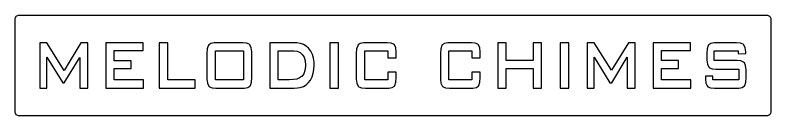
# Model space of a CAD drawing. Header units: inches. Extents: x 648 to 3272, y 480 to 1426.
# Drawn here: x 2613.3 to 2792.8, y 904.9 to 928.9 of the extents above; entities that cross this region are included whole.
import ezdxf

# ---------------------------------------------------------------- set-up
doc = ezdxf.new("R2010")
doc.units = ezdxf.units.IN
doc.header["$MEASUREMENT"] = 0

msp = doc.modelspace()

# ---------------------------------------------------------------- linework, layer by layer
at = {"color": 4}
msp.add_lwpolyline([(2614.31, 928.89), (2791.81, 928.89, -0.414214), (2792.81, 927.89), (2792.81, 905.89, -0.414214), (2791.81, 904.89), (2614.31, 904.89, -0.414214), (2613.31, 905.89), (2613.31, 927.89, -0.414214)], format="xyb", close=True, dxfattribs=at)
at = {"color": 2, "linetype": 'ByBlock', "true_color": 0xffff00, "flags": 128}
for points in [[(2630.58, 922.32), (2628.96, 922.32), (2624.96, 915.72), (2620.87, 922.32), (2619.21, 922.32), (2619.21, 911.46), (2620.87, 911.46), (2620.87, 918.87), (2624.62, 912.74), (2625, 912.74), (2628.66, 918.83), (2628.71, 911.46), (2630.58, 911.46)], [(2636.84, 913.5), (2636.84, 916.18), (2640.88, 916.18), (2640.88, 918.02), (2636.84, 918.02), (2636.84, 920.45), (2643.73, 920.45), (2643.73, 922.32), (2634.84, 922.32), (2634.84, 911.46), (2643.82, 911.46), (2643.82, 913.5)], [(2649.56, 913.5), (2649.56, 922.32), (2647.52, 922.32), (2647.52, 911.46), (2656.08, 911.46), (2656.08, 913.5)], [(2669.57, 919.72), (2669.53, 920.11), (2669.4, 921.13), (2669.1, 921.77), (2668.93, 921.94), (2668.29, 922.23), (2667.4, 922.32), (2661.01, 922.32), (2660.59, 922.28), (2659.82, 922.11), (2659.31, 921.77), (2659.18, 921.59), (2658.93, 920.83), (2658.84, 919.72), (2658.84, 913.63), (2659.01, 912.65), (2659.31, 911.97), (2659.48, 911.8), (2660.08, 911.54), (2661.01, 911.46), (2667.78, 911.46), (2668.59, 911.63), (2669.1, 911.97), (2669.23, 912.14), (2669.48, 912.91), (2669.57, 914.01)], [(2684.34, 917.72), (2684.17, 918.66), (2683.92, 919.51), (2683.57, 920.28), (2683.06, 920.91), (2682.98, 921.04), (2682.43, 921.51), (2681.79, 921.85), (2681.06, 922.11), (2680.26, 922.28), (2679.41, 922.32), (2673.83, 922.32), (2673.83, 911.46), (2679.62, 911.46), (2680.38, 911.54), (2681.02, 911.63), (2681.79, 911.88), (2682.43, 912.27), (2682.94, 912.74), (2683.45, 913.38), (2683.87, 914.19), (2684.13, 915.04), (2684.3, 915.97), (2684.34, 916.95)], [(2690.09, 922.32), (2688.05, 922.32), (2688.05, 911.46), (2690.09, 911.46)], [(2736.32, 911.46), (2738.36, 911.46), (2738.36, 922.32), (2736.32, 922.32), (2736.32, 918.11), (2729.98, 918.11), (2729.98, 922.32), (2727.98, 922.32), (2727.98, 911.46), (2729.98, 911.46), (2729.98, 916.15), (2736.32, 916.15)], [(2744.79, 922.32), (2742.79, 922.32), (2742.79, 911.46), (2744.79, 911.46)], [(2760.58, 922.32), (2758.97, 922.32), (2754.96, 915.76), (2750.88, 922.32), (2749.22, 922.32), (2749.22, 911.46), (2750.88, 911.46), (2750.88, 918.91), (2754.58, 912.78), (2755.01, 912.78), (2758.67, 918.87), (2758.71, 911.46), (2760.58, 911.46)], [(2766.84, 913.5), (2766.84, 916.19), (2770.84, 916.19), (2770.84, 918.06), (2766.84, 918.06), (2766.84, 920.49), (2773.74, 920.49), (2773.74, 922.32), (2764.84, 922.32), (2764.84, 911.46), (2773.78, 911.46), (2773.78, 913.5)], [(2786.98, 915.51), (2786.93, 915.89), (2786.81, 916.87), (2786.51, 917.55), (2786.34, 917.72), (2785.7, 917.98), (2784.81, 918.11), (2779.36, 918.11), (2779.36, 920.4), (2785.06, 920.4), (2785.06, 919.68), (2786.85, 919.72), (2786.85, 920.11), (2786.72, 921.13), (2786.38, 921.81), (2786.21, 921.94), (2785.57, 922.24), (2784.68, 922.32), (2779.36, 922.32), (2778.55, 922.15), (2778.04, 921.77), (2777.95, 921.64), (2777.7, 920.87), (2777.61, 919.77), (2777.61, 918.19), (2777.74, 917.17), (2778.04, 916.53), (2778.21, 916.36), (2778.85, 916.06), (2779.74, 915.98), (2785.19, 915.98), (2785.19, 913.5), (2779.02, 913.5), (2779.02, 914.32), (2777.27, 914.32), (2777.27, 913.63), (2777.4, 912.65), (2777.7, 912.01), (2777.87, 911.84), (2778.51, 911.55), (2779.4, 911.46), (2785.19, 911.46), (2786, 911.63), (2786.51, 912.01), (2786.64, 912.14), (2786.89, 912.91), (2786.98, 914.02)], [(2660.89, 920.36), (2667.53, 920.36), (2667.53, 913.5), (2660.89, 913.5)], [(2682.26, 916.7), (2682.13, 915.72), (2681.87, 914.91), (2681.4, 914.31), (2681.36, 914.27), (2680.85, 913.93), (2680.21, 913.67), (2679.41, 913.55), (2678.43, 913.5), (2675.83, 913.5), (2675.83, 920.36), (2679.49, 920.36), (2680.3, 920.28), (2681.02, 919.98), (2681.53, 919.51), (2681.96, 918.87), (2682.17, 918.02), (2682.26, 917)]]:
    msp.add_lwpolyline(points, close=True, dxfattribs=at)
for points in [[(2703.84, 920.11), (2703.71, 921.13), (2703.41, 921.77), (2703.2, 921.94), (2702.6, 922.23), (2701.67, 922.32), (2696.52, 922.32), (2696.09, 922.28), (2695.28, 922.11), (2694.77, 921.77), (2694.69, 921.59), (2694.43, 920.83), (2694.35, 919.72), (2694.35, 913.63), (2694.47, 912.65), (2694.77, 911.97), (2694.94, 911.8), (2695.58, 911.54), (2696.52, 911.46), (2702.09, 911.46), (2702.86, 911.63), (2703.41, 911.97), (2703.5, 912.14), (2703.75, 912.91), (2703.84, 914.01), (2703.84, 915.29), (2701.84, 915.29), (2701.8, 913.5), (2696.35, 913.5), (2696.35, 920.36), (2701.8, 920.36), (2701.8, 918.7), (2703.84, 918.7), (2703.84, 920.11)], [(2723.8, 920.11), (2723.68, 921.13), (2723.38, 921.77), (2723.21, 921.94), (2722.57, 922.24), (2721.68, 922.32), (2716.06, 922.32), (2715.29, 922.15), (2714.78, 921.77), (2714.65, 921.64), (2714.4, 920.87), (2714.31, 919.77), (2714.31, 913.63), (2714.44, 912.65), (2714.78, 912.01), (2714.95, 911.84), (2715.55, 911.55), (2716.48, 911.46), (2722.06, 911.46), (2722.87, 911.63), (2723.38, 912.01), (2723.46, 912.14), (2723.72, 912.91), (2723.8, 914.02), (2723.8, 915.29), (2721.8, 915.34), (2721.8, 913.5), (2716.35, 913.5), (2716.35, 920.36), (2721.8, 920.36), (2721.8, 918.74), (2723.8, 918.74), (2723.8, 920.11)]]:
    msp.add_lwpolyline(points, dxfattribs=at)

doc.saveas('drawing.dxf')
